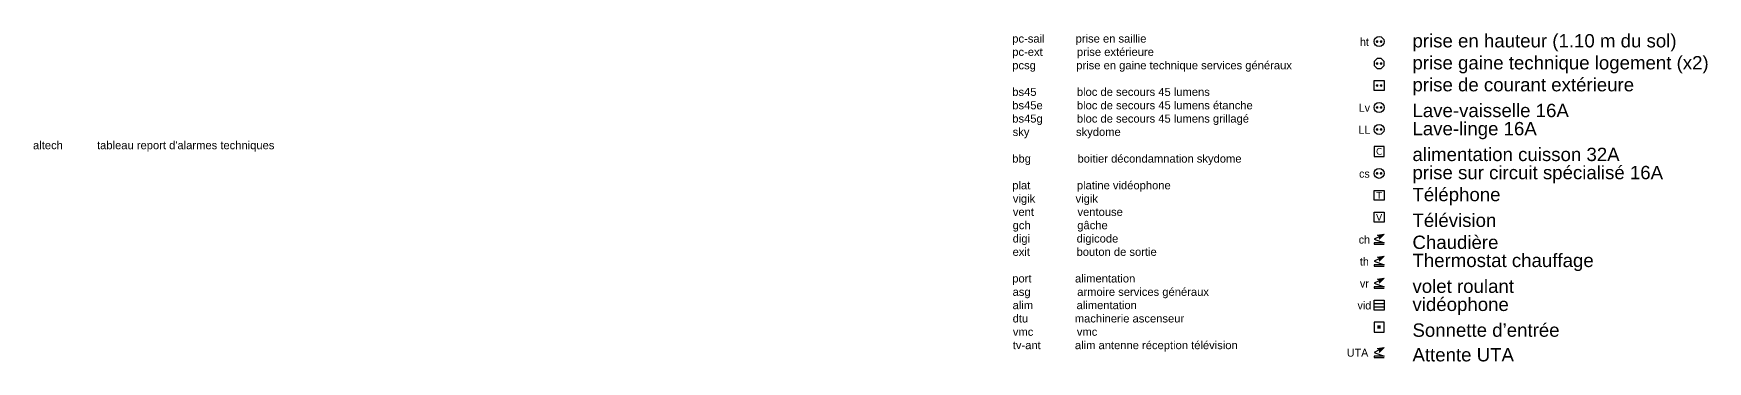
# Model space of a CAD drawing. Header units: millimetres. Extents: x 522027 to 600964, y -380282 to -298602.
# Drawn here: x 597150.7 to 597401.7, y -330096.9 to -330047.6 of the extents above; entities that cross this region are included whole.
import ezdxf

# ---------------------------------------------------------------- set-up
doc = ezdxf.new("R2010")
doc.units = ezdxf.units.MM
doc.set_wipeout_variables(frame=1)
doc.layers.add('prlm-ELEC-CFA', color=1, linetype='Continuous')
doc.layers.add('prlm-ELEC-CFO', color=1, linetype='Continuous', lineweight=25)
doc.styles.add('prlm-elec-cfa', font='comic.ttf', dxfattribs={"height": 12})
doc.styles.add('prlm-elec-cfo', font='comic.ttf', dxfattribs={"height": 12})
doc.styles.get("Standard").update_dxf_attribs({"font": 'arial.ttf'})

# ---------------------------------------------------------------- blocks, each defined once
blk = doc.blocks.new('xo.PCHT')
at = {"color": 0, "lineweight": 5, "ltscale": 0.01}
blk.add_wipeout([(-0.075, -0.075), (0.075, -0.075), (0.075, 0.075), (-0.075, 0.075)], dxfattribs=at).dxf.layer = 'prlm-ELEC-CFO'
at = {"layer": 'prlm-ELEC-CFO', "color": 0, "linetype": 'ByBlock', "lineweight": 5, "ltscale": 0.01, "const_width": 0.02}
for points in [[(-0.04, 0, 1), (-0.02, 0, 1)], [(0.02, 0, 1), (0.04, 0, 1)]]:
    blk.add_lwpolyline(points, format="xyb", close=True, dxfattribs=at)
at = {"layer": 'prlm-ELEC-CFO', "color": 0, "linetype": 'ByBlock', "lineweight": -2, "ltscale": 0.01}
blk.add_circle((0, 0), 0.075, dxfattribs=at)
blk = doc.blocks.new('xo.PCGTL')
at = {"layer": 'prlm-ELEC-CFO', "color": 0, "ltscale": 0.01}
blk.add_lwpolyline([(-0.031, -0.075), (0.031, -0.075), (0.075, -0.031), (0.075, 0.031), (0.031, 0.075), (-0.031, 0.075), (-0.075, 0.031), (-0.075, -0.031)], close=True, dxfattribs=at)
at = {"layer": 'prlm-ELEC-CFO', "color": 0, "linetype": 'ByBlock', "lineweight": 5, "ltscale": 0.01, "const_width": 0.02}
for points in [[(-0.04, 0, 1), (-0.02, 0, 1)], [(0.02, 0, 1), (0.04, 0, 1)]]:
    blk.add_lwpolyline(points, format="xyb", close=True, dxfattribs=at)
blk = doc.blocks.new('xo.PC-EXT')
at = {"layer": 'prlm-ELEC-CFO', "color": 0, "linetype": 'ByBlock', "lineweight": -2, "ltscale": 0.01, "flags": 128}
blk.add_lwpolyline([(-0.075, 0.075), (0.075, 0.075), (0.075, -0.075), (-0.075, -0.075)], close=True, dxfattribs=at)
at = {"layer": 'prlm-ELEC-CFO', "color": 0, "linetype": 'ByBlock', "lineweight": 5, "ltscale": 0.01, "const_width": 0.02}
for points in [[(-0.04, 0, 1), (-0.02, 0, 1)], [(0.02, 0, 1), (0.04, 0, 1)]]:
    blk.add_lwpolyline(points, format="xyb", close=True, dxfattribs=at)
blk = doc.blocks.new('xo.LV')
at = {"color": 0, "lineweight": 5, "ltscale": 0.01}
blk.add_wipeout([(-0.075, -0.075), (0.075, -0.075), (0.075, 0.075), (-0.075, 0.075)], dxfattribs=at).dxf.layer = 'prlm-ELEC-CFO'
at = {"layer": 'prlm-ELEC-CFO', "color": 0, "linetype": 'ByBlock', "lineweight": 5, "ltscale": 0.01, "const_width": 0.02}
for points in [[(-0.04, 0, 1), (-0.02, 0, 1)], [(0.02, 0, 1), (0.04, 0, 1)]]:
    blk.add_lwpolyline(points, format="xyb", close=True, dxfattribs=at)
at = {"layer": 'prlm-ELEC-CFO', "color": 0, "linetype": 'ByBlock', "lineweight": -2, "ltscale": 0.01}
blk.add_circle((0, 0), 0.075, dxfattribs=at)
blk = doc.blocks.new('xo.LL')
at = {"color": 0, "lineweight": 5, "ltscale": 0.01}
blk.add_wipeout([(-0.075, -0.075), (0.075, -0.075), (0.075, 0.075), (-0.075, 0.075)], dxfattribs=at).dxf.layer = 'prlm-ELEC-CFO'
at = {"layer": 'prlm-ELEC-CFO', "color": 0, "linetype": 'ByBlock', "lineweight": 5, "ltscale": 0.01, "const_width": 0.02}
for points in [[(-0.04, 0, 1), (-0.02, 0, 1)], [(0.02, 0, 1), (0.04, 0, 1)]]:
    blk.add_lwpolyline(points, format="xyb", close=True, dxfattribs=at)
at = {"layer": 'prlm-ELEC-CFO', "color": 0, "linetype": 'ByBlock', "lineweight": -2, "ltscale": 0.01}
blk.add_circle((0, 0), 0.075, dxfattribs=at)
blk = doc.blocks.new('xo.SF32')
at = {"layer": 'prlm-ELEC-CFO', "color": 0, "ltscale": 0.01, "flags": 128}
blk.add_lwpolyline([(-0.075, -0.075), (0.075, -0.075), (0.075, 0.075), (-0.075, 0.075)], close=True, dxfattribs=at)
at = {"layer": 'prlm-ELEC-CFO', "color": 0, "linetype": 'ByBlock', "ltscale": 0.01, "insert": (0, 0), "char_height": 0.1, "width": 0.1136, "attachment_point": 5}
blk.add_mtext('{\\fVerdana|b0|i0|c0|p34;C}', dxfattribs=at)
blk = doc.blocks.new('xo.PCS')
at = {"color": 0, "lineweight": 5, "ltscale": 0.01}
blk.add_wipeout([(-0.075, -0.075), (0.075, -0.075), (0.075, 0.075), (-0.075, 0.075)], dxfattribs=at).dxf.layer = 'prlm-ELEC-CFO'
at = {"layer": 'prlm-ELEC-CFO', "color": 0, "linetype": 'ByBlock', "lineweight": 5, "ltscale": 0.01, "const_width": 0.02}
for points in [[(-0.04, 0, 1), (-0.02, 0, 1)], [(0.02, 0, 1), (0.04, 0, 1)]]:
    blk.add_lwpolyline(points, format="xyb", close=True, dxfattribs=at)
at = {"layer": 'prlm-ELEC-CFO', "color": 0, "linetype": 'ByBlock', "lineweight": -2, "ltscale": 0.01}
blk.add_circle((0, 0), 0.075, dxfattribs=at)
blk = doc.blocks.new('xo.TEL')
at = {"layer": 'prlm-ELEC-CFA', "color": 0, "linetype": 'ByBlock', "lineweight": -2, "ltscale": 0.01, "flags": 128}
blk.add_lwpolyline([(-0.075, 0.075), (0.075, 0.075), (0.075, -0.075), (-0.075, -0.075)], close=True, dxfattribs=at)
at = {"layer": 'prlm-ELEC-CFA', "color": 0, "linetype": 'ByBlock', "ltscale": 0.01, "insert": (0, 0), "char_height": 0.1, "width": 0.1136, "attachment_point": 5}
blk.add_mtext('{\\fVerdana|b0|i0|c0|p34;T}', dxfattribs=at)
blk = doc.blocks.new('xo.TV')
at = {"layer": 'prlm-ELEC-CFA', "color": 0, "linetype": 'ByBlock', "lineweight": -2, "ltscale": 0.01, "flags": 128}
blk.add_lwpolyline([(-0.075, 0.075), (0.075, 0.075), (0.075, -0.075), (-0.075, -0.075)], close=True, dxfattribs=at)
at = {"layer": 'prlm-ELEC-CFA', "color": 0, "linetype": 'ByBlock', "ltscale": 0.01, "insert": (0, 0), "char_height": 0.1, "width": 0.1136, "attachment_point": 5}
blk.add_mtext('{\\fVerdana|b0|i0|c0|p34;V}', dxfattribs=at)
blk = doc.blocks.new('xo.CH')
at = {"layer": 'prlm-ELEC-CFO', "lineweight": 5, "ltscale": 0.01}
blk.add_hatch(color=0, dxfattribs=at).paths.add_polyline_path([(-0.03, 0.06), (-0.001, 0.037), (0, 0), (0.075, 0.075)])
at = {"layer": 'prlm-ELEC-CFO', "color": 0, "ltscale": 0.01}
for points in [[(0.01, 0.042), (-0.075, 0), (0.075, -0.055), (-0.075, -0.055), (-0.075, -0.075), (0.075, -0.075)], [(-0.03, 0.06), (0.075, 0.075), (0, 0)]]:
    blk.add_lwpolyline(points, dxfattribs=at)
blk = doc.blocks.new('xo.TH')
at = {"color": 0, "lineweight": 5, "ltscale": 0.01}
blk.add_wipeout([(-0.075, -0.075), (0.075, -0.075), (0.075, 0.075), (-0.075, 0.075)], dxfattribs=at).dxf.layer = 'prlm-ELEC-CFA'
at = {"layer": 'prlm-ELEC-CFA', "lineweight": 5, "ltscale": 0.01}
blk.add_hatch(color=0, dxfattribs=at).paths.add_polyline_path([(-0.03, 0.06), (-0.001, 0.037), (0, 0), (0.075, 0.075)])
at = {"layer": 'prlm-ELEC-CFA', "color": 0, "ltscale": 0.01}
for points in [[(0.01, 0.042), (-0.075, 0), (0.075, -0.055), (-0.075, -0.055), (-0.075, -0.075), (0.075, -0.075)], [(-0.03, 0.06), (0.075, 0.075), (0, 0)]]:
    blk.add_lwpolyline(points, dxfattribs=at)
blk = doc.blocks.new('xo.VR')
at = {"layer": 'prlm-ELEC-CFO', "lineweight": 5, "ltscale": 0.01}
blk.add_hatch(color=0, dxfattribs=at).paths.add_polyline_path([(-0.03, 0.06), (-0.001, 0.037), (0, 0), (0.075, 0.075)])
at = {"layer": 'prlm-ELEC-CFO', "color": 0, "ltscale": 0.01}
for points in [[(0.01, 0.042), (-0.075, 0), (0.075, -0.055), (-0.075, -0.055), (-0.075, -0.075), (0.075, -0.075)], [(-0.03, 0.06), (0.075, 0.075), (0, 0)]]:
    blk.add_lwpolyline(points, dxfattribs=at)
blk = doc.blocks.new('xo.VID')
at = {"layer": 'prlm-ELEC-CFA', "color": 0, "linetype": 'ByBlock', "lineweight": -2, "ltscale": 0.01, "flags": 128}
blk.add_lwpolyline([(-0.075, 0.075), (0.075, 0.075), (0.075, -0.075), (-0.075, -0.075)], close=True, dxfattribs=at)
at = {"layer": 'prlm-ELEC-CFA', "color": 0, "ltscale": 0.01}
for points in [[(-0.075, 0.025), (0.075, 0.025)], [(-0.075, -0.025), (0.075, -0.025)]]:
    blk.add_lwpolyline(points, dxfattribs=at)
blk = doc.blocks.new('xo.BSO')
at = {"layer": 'prlm-ELEC-CFO', "lineweight": 5, "ltscale": 0.01}
blk.add_hatch(color=0, dxfattribs=at).paths.add_polyline_path([(-0.025, -0.025), (0.025, -0.025), (0.025, 0.025), (-0.025, 0.025)])
at = {"layer": 'prlm-ELEC-CFO', "color": 0, "ltscale": 0.01, "flags": 128}
blk.add_lwpolyline([(-0.075, -0.075), (0.075, -0.075), (0.075, 0.075), (-0.075, 0.075)], close=True, dxfattribs=at)

msp = doc.modelspace()

# ---------------------------------------------------------------- block references
at = {"layer": 'prlm-ELEC-CFA', "xscale": 10, "yscale": 10, "zscale": 10}
for name, p in [('xo.TEL', (597352.48, -330071.89)), ('xo.TV', (597352.48, -330075.19)), ('xo.TH', (597352.48, -330081.79)), ('xo.VID', (597352.48, -330088.39))]:
    msp.add_blockref(name, p, dxfattribs=at)
at = {"layer": 'prlm-ELEC-CFO', "xscale": 10, "yscale": 10, "zscale": 10}
for name, p in [('xo.PCHT', (597352.48, -330048.79)), ('xo.PCGTL', (597352.48, -330052.09)), ('xo.PC-EXT', (597352.48, -330055.39)), ('xo.LV', (597352.48, -330058.69)), ('xo.LL', (597352.48, -330061.99)), ('xo.SF32', (597352.48, -330065.29)), ('xo.PCS', (597352.48, -330068.59)), ('xo.CH', (597352.48, -330078.49)), ('xo.VR', (597352.48, -330085.09)), ('xo.BSO', (597352.48, -330091.69)), ('xo.CH', (597352.48, -330095.48))]:
    msp.add_blockref(name, p, dxfattribs=at)

# ---------------------------------------------------------------- texts
at = {"layer": 'prlm-ELEC-CFO', "lineweight": 25}
for s, p in [('pc-sail          prise en saillie', (597297.47, -330048.94)), ('pc-ext           prise extérieure', (597297.47, -330050.94)), ('pcsg             prise en gaine technique services généraux', (597297.47, -330052.95)), ('bs45             bloc de secours 45 lumens', (597297.47, -330056.95)), ('bs45e           bloc de secours 45 lumens étanche', (597297.47, -330058.96)), ('bs45g           bloc de secours 45 lumens grillagé', (597297.47, -330060.96)), ('sky               skydome', (597297.53, -330062.96)), ("altech           tableau report d'alarmes techniques", (597150.64, -330064.96)), ('bbg               boitier décondamnation skydome', (597297.47, -330066.97)), ('plat               platine vidéophone', (597297.47, -330070.98)), ('vigik             vigik', (597297.56, -330072.98)), ('vent              ventouse', (597297.56, -330074.98)), ('gch               gâche', (597297.53, -330076.98)), ('digi               digicode', (597297.53, -330078.98)), ('exit               bouton de sortie', (597297.52, -330080.98)), ('port              alimentation', (597297.47, -330084.98)), ('asg               armoire services généraux', (597297.52, -330086.99)), ('alim              alimentation', (597297.52, -330088.99)), ('dtu               machinerie ascenseur', (597297.53, -330090.99)), ('vmc              vmc', (597297.56, -330092.99)), ('tv-ant           alim antenne réception télévision', (597297.55, -330095))]:
    msp.add_text(s, height=1.2, dxfattribs=at).set_placement(p)
at = {"layer": 'prlm-ELEC-CFO', "lineweight": 20, "char_height": 2, "width": 130, "attachment_point": 7}
for s, insert in [('prise en hauteur (1.10 m du sol)', (597357.48, -330050.27)), ('prise gaine technique logement (x2)', (597357.48, -330053.57)), ('prise de courant extérieure', (597357.48, -330056.87)), ('Lave-vaisselle 16A', (597357.48, -330060.17)), ('Lave-linge 16A', (597357.48, -330063.47)), ('alimentation cuisson 32A', (597357.48, -330066.77)), ('prise sur circuit spécialisé 16A', (597357.48, -330070.07)), ('Téléphone', (597357.48, -330073.37)), ('Télévision', (597357.48, -330076.67)), ('Chaudière', (597357.48, -330079.97)), ('Thermostat chauffage', (597357.48, -330083.27)), ('volet roulant', (597357.48, -330086.57)), ('vidéophone', (597357.48, -330089.87)), ('Sonnette d’entrée', (597357.48, -330093.17)), ('Attente UTA  ', (597357.48, -330096.87))]:
    msp.add_mtext(s, dxfattribs=dict(at, insert=insert))

# ---------------------------------------------------------------- next in the draw order: texts
at = {"layer": 'prlm-ELEC-CFA', "lineweight": 20, "char_height": 1.2, "attachment_point": 2, "line_spacing_factor": 0.8, "style": 'prlm-elec-cfa', "bg_fill": 3, "box_fill_scale": 0.95, "bg_fill_color": 256, "bg_fill_transparency": 0}
for s, insert in [('th', (597350.27, -330081.24)), ('vid', (597350.27, -330087.84))]:
    msp.add_mtext(s, dxfattribs=dict(at, insert=insert))
at = {"layer": 'prlm-ELEC-CFO', "lineweight": 20, "char_height": 1.2, "attachment_point": 2, "line_spacing_factor": 0.8, "style": 'prlm-elec-cfo', "bg_fill": 3, "box_fill_scale": 0.95, "bg_fill_color": 256, "bg_fill_transparency": 0}
for s, insert in [('ht', (597350.27, -330048.24)), ('Lv', (597350.27, -330058.14)), ('LL', (597350.27, -330061.44)), ('cs', (597350.27, -330068.04)), ('ch', (597350.27, -330077.94)), ('vr', (597350.27, -330084.54)), ('UTA', (597349.25, -330094.93))]:
    msp.add_mtext(s, dxfattribs=dict(at, insert=insert))

doc.saveas('drawing.dxf')
